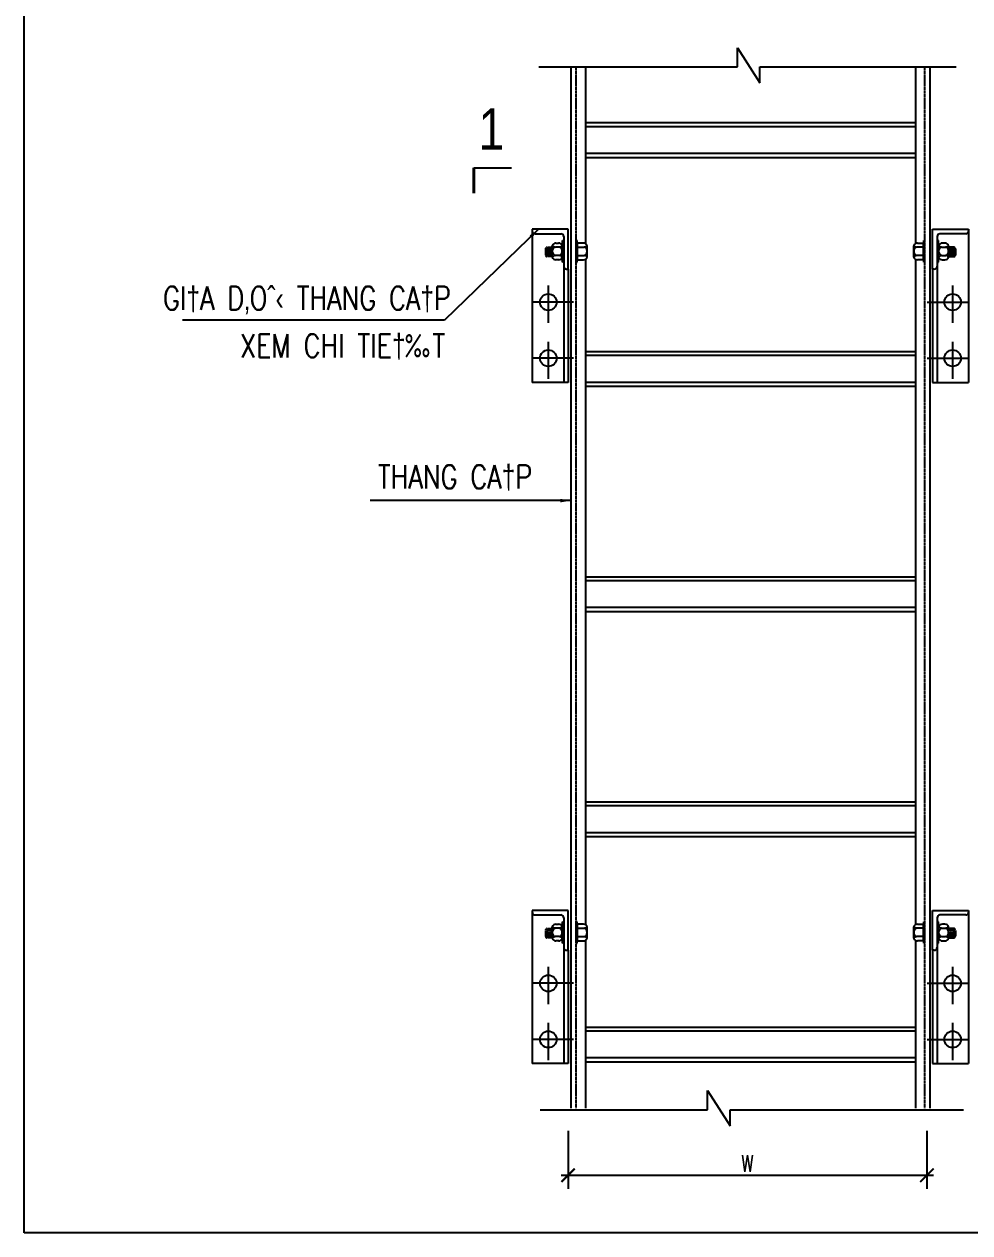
# Model space of a CAD drawing. Extents: x -5343388 to 7033982, y -486386 to 188356.
# Drawn here: x 331571 to 345682, y -22744 to -4699 of the extents above; entities that cross this region are included whole.
import ezdxf
from ezdxf.enums import TextEntityAlignment as Align

# ---------------------------------------------------------------- set-up
doc = ezdxf.new("R2010")
doc.units = 0
doc.header["$MEASUREMENT"] = 0
for name, pattern in [('CENTER2', [1.125, 0.75, -0.125, 0.125, -0.125]), ('DASHED', [0.75, 0.5, -0.25]), ('HIDDEN', [0.375, 0.25, -0.125])]:
    doc.linetypes.add(name, pattern=pattern)
for name, color, linetype in [('0---TEXT', 3, 'Continuous'), ('2', 2, 'Continuous'), ('3', 3, 'CENTER2'), ('DIEN', 2, 'Continuous'), ('Dim', 9, 'Continuous'), ('M', 2, 'Continuous'), ('text', 2, 'Continuous')]:
    doc.layers.add(name, color=color, linetype=linetype)
doc.styles.add('dim', font='romans.shx', dxfattribs={"width": 0.8})
doc.styles.add('RMS', font='romans.shx', dxfattribs={"width": 0.7, "bigfont": 'vns.shx'})
doc.styles.add('ROMANS1', font='ROMANS1.shx')
doc.styles.add('TEXT1', font='', dxfattribs={"width": 0.85, "height": 200})
doc.styles.get('TEXT1').set_extended_font_data('.VnArialH')
doc.dimstyles.new('1-10', dxfattribs={"dimtxt": 500, "dimasz": 200, "dimexe": 200, "dimexo": 0, "dimgap": 150, "dimtad": 1, "dimdec": 0, "dimzin": 12, "dimdsep": 46, "dimtxsty": 'RMS', "dimblk1": 'ARCHTICK', "dimblk2": 'ARCHTICK', "dimsah": 1, "dimcen": 0.09, "dimdle": 100, "dimclrd": 1, "dimclre": 1, "dimclrt": 7, "dimadec": 0, "dimazin": 0, "dimtfac": 1, "dimtdec": 0, "dimtix": 1, "dimtmove": 2, "dimatfit": 3, "dimldrblk": 'ARCHTICK', "dimfxl": 1, "dimtvp": 0.249377, "dimtolj": 1, "dimtzin": 12, "dimarcsym": 0})
doc.dimstyles.new('LEAD', dxfattribs={"dimtxt": 100, "dimasz": 160, "dimexe": 100, "dimexo": 0, "dimgap": 50, "dimtad": 1, "dimdec": 0, "dimzin": 0, "dimdsep": 46, "dimtxsty": 'dim', "dimcen": 0.09, "dimclrd": 1, "dimclre": 1, "dimadec": 0, "dimazin": 0, "dimtfac": 1, "dimtdec": 0, "dimtofl": 0, "dimtmove": 0, "dimatfit": 3, "dimfxl": 1, "dimtolj": 1, "dimtzin": 0, "dimarcsym": 0})

# ---------------------------------------------------------------- blocks, each defined once
blk = doc.blocks.new('_ArchTick')
at = {"color": 0, "linetype": 'ByBlock', "const_width": 0.15}
blk.add_lwpolyline([(-0.5, -0.5), (0.5, 0.5)], dxfattribs=at)
blk = doc.blocks.new('*D156')
at = {"layer": '3', "color": 1, "linetype": 'ByBlock', "lineweight": -2, "transparency": 16777216}
for p, q in [((339686, -21223), (339686, -22085)), ((345042, -21223), (345042, -22085)), ((339586, -21885), (345142, -21885))]:
    blk.add_line(p, q, dxfattribs=at)
at = {"layer": 'DEFPOINTS', "color": 0, "linetype": 'ByBlock', "transparency": 16777216}
for p in [(339686, -21223), (345042, -21223), (345042, -21885)]:
    blk.add_point(p, dxfattribs=at)
at = {"layer": '3', "color": 1, "linetype": 'ByBlock', "lineweight": -2, "transparency": 16777216, "xscale": 200, "yscale": 200, "zscale": 200, "rotation": 180}
blk.add_blockref('_ArchTick', (339686, -21885), dxfattribs=at)
at = {"layer": '3', "color": 1, "linetype": 'ByBlock', "lineweight": -2, "transparency": 16777216, "xscale": 200, "yscale": 200, "zscale": 200}
blk.add_blockref('_ArchTick', (345042, -21885), dxfattribs=at)
at = {"layer": '3', "color": 7, "linetype": 'ByBlock', "transparency": 16777216, "insert": (342364, -21710), "char_height": 250, "attachment_point": 5, "style": 'RMS'}
blk.add_mtext('\\A1;W', dxfattribs=at)

msp = doc.modelspace()

# ---------------------------------------------------------------- linework, layer by layer
for p, q in [((339601.26992, -7930.62206, -78316.56164), (339614.19164, -7930.62206, -78316.56164)), ((339601.26992, -8249.60929, -78316.56164), (339601.26992, -7930.62206, -78316.56164)), ((339614.19164, -8249.60929, -78316.56164), (339614.19164, -7930.62206, -78316.56164)), ((339822.03538, -7930.62206, -78316.56164), (339809.11366, -7930.62206, -78316.56164)), ((339809.11366, -8249.60929, -78316.56164), (339809.11366, -7930.62206, -78316.56164)), ((339822.03538, -8249.60929, -78316.56164), (339822.03538, -7930.62206, -78316.56164)), ((344994.09806, -7930.62206, -78316.56164), (345007.01978, -7930.62206, -78316.56164)), ((344994.09806, -8249.60929, -78316.56164), (344994.09806, -7930.62206, -78316.56164)), ((345007.01978, -8249.60929, -78316.56164), (345007.01978, -7930.62206, -78316.56164)), ((345214.86352, -7930.62206, -78316.56164), (345201.9418, -7930.62206, -78316.56164)), ((345201.9418, -8249.60929, -78316.56164), (345201.9418, -7930.62206, -78316.56164)), ((345214.86352, -8249.60929, -78316.56164), (345214.86352, -7930.62206, -78316.56164)), ((339451.26628, -8176.43146, -78316.56164), (339451.26628, -8005.81306, -78316.56164)), ((339553.37771, -8025.69912, -78316.56164), (339497.34226, -8025.69912, -78316.56164)), ((339506.19937, -7966.38906, -78316.56164), (339544.52019, -7966.38906, -78316.56164)), ((339599.45327, -8176.43146, -78316.56164), (339599.45327, -8005.81306, -78316.56164)), ((339917.10593, -7966.38906, -78316.56164), (339827.42593, -7966.38906, -78316.56164)), ((339827.42593, -8215.85546, -78316.56164), (339827.42593, -7966.38906, -78316.56164)), ((339827.42593, -8025.69912, -78316.56164), (339925.96304, -8025.69912, -78316.56164)), ((339972.03901, -8176.43146, -78316.56164), (339972.03901, -8005.81306, -78316.56164)), ((344844.09442, -8176.43146, -78316.56164), (344844.09442, -8005.81306, -78316.56164)), ((344988.7075, -8025.69912, -78316.56164), (344890.1704, -8025.69912, -78316.56164)), ((344899.02751, -7966.38906, -78316.56164), (344988.7075, -7966.38906, -78316.56164)), ((344988.7075, -8215.85546, -78316.56164), (344988.7075, -7966.38906, -78316.56164)), ((345216.68016, -8176.43146, -78316.56164), (345216.68016, -8005.81306, -78316.56164)), ((345262.75573, -8025.69912, -78316.56164), (345318.79118, -8025.69912, -78316.56164)), ((345309.93407, -7966.38906, -78316.56164), (345271.61325, -7966.38906, -78316.56164)), ((345364.86716, -8176.43146, -78316.56164), (345364.86716, -8005.81306, -78316.56164)), ((339553.3773, -8151.57173, -78316.56164), (339497.34226, -8151.57173, -78316.56164)), ((339548.47218, -8215.85546, -78316.56164), (339506.19937, -8215.85546, -78316.56164)), ((339614.19164, -8249.60929, -78316.56164), (339601.26992, -8249.60929, -78316.56164)), ((339809.11366, -8249.60929, -78316.56164), (339822.03538, -8249.60929, -78316.56164)), ((339827.42593, -8151.57173, -78316.56164), (339925.96304, -8151.57173, -78316.56164)), ((339827.42593, -8215.85546, -78316.56164), (339917.10593, -8215.85546, -78316.56164)), ((344988.7075, -8151.57173, -78316.56164), (344890.1704, -8151.57173, -78316.56164)), ((344988.7075, -8215.85546, -78316.56164), (344899.02751, -8215.85546, -78316.56164)), ((345007.01978, -8249.60929, -78316.56164), (344994.09806, -8249.60929, -78316.56164)), ((345201.9418, -8249.60929, -78316.56164), (345214.86352, -8249.60929, -78316.56164)), ((345262.75614, -8151.57173, -78316.56164), (345318.79118, -8151.57173, -78316.56164)), ((345267.66126, -8215.85546, -78316.56164), (345309.93407, -8215.85546, -78316.56164)), ((339451.26628, -18346.81661, -78316.56164), (339451.26628, -18176.19822, -78316.56164)), ((339553.37771, -18196.08427, -78316.56164), (339497.34226, -18196.08427, -78316.56164)), ((339506.19937, -18136.77422, -78316.56164), (339544.52019, -18136.77422, -78316.56164)), ((339599.45327, -18346.81661, -78316.56164), (339599.45327, -18176.19822, -78316.56164)), ((339601.26992, -18101.00721, -78316.56164), (339614.19164, -18101.00721, -78316.56164)), ((339601.26992, -18419.99444, -78316.56164), (339601.26992, -18101.00721, -78316.56164)), ((339614.19164, -18419.99444, -78316.56164), (339614.19164, -18101.00721, -78316.56164)), ((339822.03538, -18101.00721, -78316.56164), (339809.11366, -18101.00721, -78316.56164)), ((339809.11366, -18419.99444, -78316.56164), (339809.11366, -18101.00721, -78316.56164)), ((339822.03538, -18419.99444, -78316.56164), (339822.03538, -18101.00721, -78316.56164)), ((339917.10593, -18136.77422, -78316.56164), (339827.42593, -18136.77422, -78316.56164)), ((339827.42593, -18386.24061, -78316.56164), (339827.42593, -18136.77422, -78316.56164)), ((339827.42593, -18196.08427, -78316.56164), (339925.96304, -18196.08427, -78316.56164)), ((339972.03901, -18346.81661, -78316.56164), (339972.03901, -18176.19822, -78316.56164)), ((344844.09442, -18346.81661, -78316.56164), (344844.09442, -18176.19822, -78316.56164)), ((344988.7075, -18196.08427, -78316.56164), (344890.1704, -18196.08427, -78316.56164)), ((344899.02751, -18136.77422, -78316.56164), (344988.7075, -18136.77422, -78316.56164)), ((344988.7075, -18386.24061, -78316.56164), (344988.7075, -18136.77422, -78316.56164)), ((344994.09806, -18101.00721, -78316.56164), (345007.01978, -18101.00721, -78316.56164)), ((344994.09806, -18419.99444, -78316.56164), (344994.09806, -18101.00721, -78316.56164)), ((345007.01978, -18419.99444, -78316.56164), (345007.01978, -18101.00721, -78316.56164)), ((345214.86352, -18101.00721, -78316.56164), (345201.9418, -18101.00721, -78316.56164)), ((345201.9418, -18419.99444, -78316.56164), (345201.9418, -18101.00721, -78316.56164)), ((345214.86352, -18419.99444, -78316.56164), (345214.86352, -18101.00721, -78316.56164)), ((345216.68016, -18346.81661, -78316.56164), (345216.68016, -18176.19822, -78316.56164)), ((345262.75573, -18196.08427, -78316.56164), (345318.79118, -18196.08427, -78316.56164)), ((345309.93407, -18136.77422, -78316.56164), (345271.61325, -18136.77422, -78316.56164)), ((345364.86716, -18346.81661, -78316.56164), (345364.86716, -18176.19822, -78316.56164)), ((339553.3773, -18321.95688, -78316.56164), (339497.34226, -18321.95688, -78316.56164)), ((339548.47218, -18386.24061, -78316.56164), (339506.19937, -18386.24061, -78316.56164)), ((339827.42593, -18321.95688, -78316.56164), (339925.96304, -18321.95688, -78316.56164)), ((339827.42593, -18386.24061, -78316.56164), (339917.10593, -18386.24061, -78316.56164)), ((344988.7075, -18321.95688, -78316.56164), (344890.1704, -18321.95688, -78316.56164)), ((344988.7075, -18386.24061, -78316.56164), (344899.02751, -18386.24061, -78316.56164)), ((345262.75614, -18321.95688, -78316.56164), (345318.79118, -18321.95688, -78316.56164)), ((345267.66126, -18386.24061, -78316.56164), (345309.93407, -18386.24061, -78316.56164)), ((339614.19164, -18419.99444, -78316.56164), (339601.26992, -18419.99444, -78316.56164)), ((339809.11366, -18419.99444, -78316.56164), (339822.03538, -18419.99444, -78316.56164)), ((345007.01978, -18419.99444, -78316.56164), (344994.09806, -18419.99444, -78316.56164)), ((345201.9418, -18419.99444, -78316.56164), (345214.86352, -18419.99444, -78316.56164))]:
    msp.add_line(p, q)
at = {"linetype": 'DASHED'}
for p, q in [((339349.95055, -8053.00067, -78316.56164), (339349.95055, -8145.47103, -78316.56164)), ((339373.60495, -8029.34627, -78316.56164), (339373.60495, -8169.12543, -78316.56164)), ((339373.60495, -8029.34627, -78316.56164), (339451.26628, -8029.34627, -78316.56164)), ((339397.94597, -8029.34627, -78316.56164), (339377.67876, -8169.12543, -78316.56164)), ((339416.10591, -8029.34627, -78316.56164), (339395.8387, -8169.12543, -78316.56164)), ((339433.10634, -8029.34627, -78316.56164), (339412.83913, -8169.12543, -78316.56164)), ((339451.26628, -8029.34627, -78316.56164), (339430.99907, -8169.12543, -78316.56164)), ((345364.86716, -8029.34627, -78316.56164), (345385.13437, -8169.12543, -78316.56164)), ((345442.52849, -8029.34627, -78316.56164), (345364.86716, -8029.34627, -78316.56164)), ((345383.02709, -8029.34627, -78316.56164), (345403.29431, -8169.12543, -78316.56164)), ((345400.02752, -8029.34627, -78316.56164), (345420.29474, -8169.12543, -78316.56164)), ((345418.18746, -8029.34627, -78316.56164), (345438.45467, -8169.12543, -78316.56164)), ((345442.52849, -8029.34627, -78316.56164), (345442.52849, -8169.12543, -78316.56164)), ((345466.18289, -8053.00067, -78316.56164), (345466.18289, -8145.47103, -78316.56164)), ((339451.26628, -8169.12543, -78316.56164), (339373.60495, -8169.12543, -78316.56164)), ((345364.86716, -8169.12543, -78316.56164), (345442.52849, -8169.12543, -78316.56164)), ((339349.95055, -18223.38583, -78316.56164), (339349.95055, -18315.85618, -78316.56164)), ((339373.60495, -18199.73143, -78316.56164), (339373.60495, -18339.51058, -78316.56164)), ((339373.60495, -18199.73143, -78316.56164), (339451.26628, -18199.73143, -78316.56164)), ((339397.94597, -18199.73143, -78316.56164), (339377.67876, -18339.51058, -78316.56164)), ((339416.10591, -18199.73143, -78316.56164), (339395.8387, -18339.51058, -78316.56164)), ((339433.10634, -18199.73143, -78316.56164), (339412.83913, -18339.51058, -78316.56164)), ((339451.26628, -18199.73143, -78316.56164), (339430.99907, -18339.51058, -78316.56164)), ((345364.86716, -18199.73143, -78316.56164), (345385.13437, -18339.51058, -78316.56164)), ((345442.52849, -18199.73143, -78316.56164), (345364.86716, -18199.73143, -78316.56164)), ((345383.02709, -18199.73143, -78316.56164), (345403.29431, -18339.51058, -78316.56164)), ((345400.02752, -18199.73143, -78316.56164), (345420.29474, -18339.51058, -78316.56164)), ((345418.18746, -18199.73143, -78316.56164), (345438.45467, -18339.51058, -78316.56164)), ((345442.52849, -18199.73143, -78316.56164), (345442.52849, -18339.51058, -78316.56164)), ((345466.18289, -18223.38583, -78316.56164), (345466.18289, -18315.85618, -78316.56164)), ((339451.26628, -18339.51058, -78316.56164), (339373.60495, -18339.51058, -78316.56164)), ((345364.86716, -18339.51058, -78316.56164), (345442.52849, -18339.51058, -78316.56164))]:
    msp.add_line(p, q, dxfattribs=at)
for centre, start, end in [((339373.60495, -8053.00067, -78316.56164), 90, 180), ((345442.52849, -8053.00067, -78316.56164), 0, 90), ((339373.60495, -8145.47103, -78316.56164), 180, 270), ((345442.52849, -8145.47103, -78316.56164), 270, 0), ((339373.60495, -18223.38583, -78316.56164), 90, 180), ((345442.52849, -18223.38583, -78316.56164), 0, 90), ((339373.60495, -18315.85618, -78316.56164), 180, 270), ((345442.52849, -18315.85618, -78316.56164), 270, 0)]:
    msp.add_arc(centre, 23.6544, start, end, dxfattribs=at)
for centre, radius, start, end in [((339504.22337, -8021.61939, -78316.56164), 55.26566, 87.950982071, 163.380992909), ((339521.01963, -7907.51584, -78316.56164), 120.53163, 234.639850843, 258.671074099), ((339517.28748, -8088.63536, -78316.56164), 66.0212, 107.583974719, 252.416025281), ((339546.49618, -8021.61939, -78316.56164), 55.26566, 16.619007091, 92.049017929), ((339529.69992, -7907.51584, -78316.56164), 120.53163, 281.328925901, 305.360149157), ((339533.43208, -8088.63536, -78316.56164), 66.0212, 287.583974719, 72.416025281), ((339919.08192, -8021.61939, -78316.56164), 55.26566, 16.619007091, 92.049017929), ((339902.28566, -7907.51584, -78316.56164), 120.53163, 281.328925901, 305.360149157), ((339906.01782, -8088.63536, -78316.56164), 66.0212, 287.583974719, 72.416025281), ((344897.05151, -8021.61939, -78316.56164), 55.26566, 87.950982071, 163.380992909), ((344913.84777, -7907.51584, -78316.56164), 120.53163, 234.639850843, 258.671074099), ((344910.11562, -8088.63536, -78316.56164), 66.0212, 107.583974719, 252.416025281), ((345269.63726, -8021.61939, -78316.56164), 55.26566, 87.950982071, 163.380992909), ((345286.43352, -7907.51584, -78316.56164), 120.53163, 234.639850843, 258.671074099), ((345282.70136, -8088.63536, -78316.56164), 66.0212, 107.583974719, 252.416025281), ((345311.91006, -8021.61939, -78316.56164), 55.26566, 16.619007091, 92.049017929), ((345295.1138, -7907.51584, -78316.56164), 120.53163, 281.328925901, 305.360149157), ((345298.84596, -8088.63536, -78316.56164), 66.0212, 287.583974719, 72.416025281), ((339503.24004, -8217.63226, -78316.56164), 66.32328, 95.101755885, 141.595327395), ((339504.22337, -8160.62513, -78316.56164), 55.26566, 196.619007091, 272.049017929), ((339546.49618, -8160.62513, -78316.56164), 55.26566, 267.950982071, 343.380992909), ((339547.47951, -8217.63226, -78316.56164), 66.32328, 38.404672605, 84.898244115), ((339919.08192, -8160.62513, -78316.56164), 55.26566, 267.950982071, 343.380992909), ((339920.06525, -8217.63226, -78316.56164), 66.32328, 38.404672605, 84.898244115), ((344896.06818, -8217.63226, -78316.56164), 66.32328, 95.101755885, 141.595327395), ((344897.05151, -8160.62513, -78316.56164), 55.26566, 196.619007091, 272.049017929), ((345268.65393, -8217.63226, -78316.56164), 66.32328, 95.101755885, 141.595327395), ((345269.63726, -8160.62513, -78316.56164), 55.26566, 196.619007091, 272.049017929), ((345311.91006, -8160.62513, -78316.56164), 55.26566, 267.950982071, 343.380992909), ((345312.89339, -8217.63226, -78316.56164), 66.32328, 38.404672605, 84.898244115), ((339504.22337, -18192.00454, -78316.56164), 55.26566, 87.950982071, 163.380992909), ((339521.01963, -18077.901, -78316.56164), 120.53163, 234.639850843, 258.671074099), ((339517.28748, -18259.02051, -78316.56164), 66.0212, 107.583974719, 252.416025281), ((339546.49618, -18192.00454, -78316.56164), 55.26566, 16.619007091, 92.049017929), ((339529.69992, -18077.901, -78316.56164), 120.53163, 281.328925901, 305.360149157), ((339533.43208, -18259.02051, -78316.56164), 66.0212, 287.583974719, 72.416025281), ((339919.08192, -18192.00454, -78316.56164), 55.26566, 16.619007091, 92.049017929), ((339902.28566, -18077.901, -78316.56164), 120.53163, 281.328925901, 305.360149157), ((339906.01782, -18259.02051, -78316.56164), 66.0212, 287.583974719, 72.416025281), ((344897.05151, -18192.00454, -78316.56164), 55.26566, 87.950982071, 163.380992909), ((344913.84777, -18077.901, -78316.56164), 120.53163, 234.639850843, 258.671074099), ((344910.11562, -18259.02051, -78316.56164), 66.0212, 107.583974719, 252.416025281), ((345269.63726, -18192.00454, -78316.56164), 55.26566, 87.950982071, 163.380992909), ((345286.43352, -18077.901, -78316.56164), 120.53163, 234.639850843, 258.671074099), ((345282.70136, -18259.02051, -78316.56164), 66.0212, 107.583974719, 252.416025281), ((345311.91006, -18192.00454, -78316.56164), 55.26566, 16.619007091, 92.049017929), ((345295.1138, -18077.901, -78316.56164), 120.53163, 281.328925901, 305.360149157), ((345298.84596, -18259.02051, -78316.56164), 66.0212, 287.583974719, 72.416025281), ((339503.24004, -18388.01741, -78316.56164), 66.32328, 95.101755885, 141.595327395), ((339504.22337, -18331.01029, -78316.56164), 55.26566, 196.619007091, 272.049017929), ((339546.49618, -18331.01029, -78316.56164), 55.26566, 267.950982071, 343.380992909), ((339547.47951, -18388.01741, -78316.56164), 66.32328, 38.404672605, 84.898244115), ((339919.08192, -18331.01029, -78316.56164), 55.26566, 267.950982071, 343.380992909), ((339920.06525, -18388.01741, -78316.56164), 66.32328, 38.404672605, 84.898244115), ((344896.06818, -18388.01741, -78316.56164), 66.32328, 95.101755885, 141.595327395), ((344897.05151, -18331.01029, -78316.56164), 55.26566, 196.619007091, 272.049017929), ((345268.65393, -18388.01741, -78316.56164), 66.32328, 95.101755885, 141.595327395), ((345269.63726, -18331.01029, -78316.56164), 55.26566, 196.619007091, 272.049017929), ((345311.91006, -18331.01029, -78316.56164), 55.26566, 267.950982071, 343.380992909), ((345312.89339, -18388.01741, -78316.56164), 66.32328, 38.404672605, 84.898244115)]:
    msp.add_arc(centre, radius, start, end)
at = {"layer": '2', "color": 3}
for p, q in [((331570.69045, -22744.16875, 465.49164), (331570.69045, 10463.95386, 465.49164)), ((392789.69621, -22744.16875, 465.49164), (331570.69045, -22744.16875, 465.49164))]:
    msp.add_line(p, q, dxfattribs=at)
at = {"layer": 'DIEN', "color": 1}
for p, q in [((342213.45412, -5336.52424, -78316.56164), (342213.45412, -5049.52208, -78316.56164)), ((342213.45412, -5049.52208, -78316.56164), (342548.51608, -5575.69276, -78316.56164)), ((339249.34443, -5336.52424, -78316.56164), (342213.45412, -5336.52424, -78316.56164)), ((342548.51608, -5336.52424, -78316.56164), (345477.537, -5336.52424, -78316.56164)), ((342548.51608, -5575.69276, -78316.56164), (342548.51608, -5336.52424, -78316.56164)), ((341768.69433, -20907.07447, -78316.56164), (341768.69433, -20620.0723, -78316.56164)), ((341768.69433, -20620.0723, -78316.56164), (342103.75628, -21146.24299, -78316.56164)), ((339270.99369, -20907.07447, -78316.56164), (341768.69433, -20907.07447, -78316.56164)), ((342103.75628, -20907.07447, -78316.56164), (345585.7833, -20907.07447, -78316.56164)), ((342103.75628, -21146.24299, -78316.56164), (342103.75628, -20907.07447, -78316.56164))]:
    msp.add_line(p, q, dxfattribs=at)
at = {"layer": 'DIEN'}
for p, q in [((339734.38994, -20883.15732, -78316.56164), (339734.38994, -5336.52424, -78316.56164)), ((339949.78694, -7975.66838, -78316.56164), (339949.78694, -5336.52424, -78316.56164)), ((344875.37099, -7970.78389, -78316.56164), (344875.37099, -5336.52424, -78316.56164)), ((345090.76799, -20883.15732, -78316.56164), (345090.76799, -5336.52424, -78316.56164)), ((339948.76788, -6168.94141, -78316.56164), (344867.36556, -6168.94141, -78316.56164)), ((339948.76788, -6224.73589, -78316.56164), (344867.36556, -6224.73589, -78316.56164)), ((339948.76788, -6625.37619, -78316.56164), (344867.36556, -6625.37619, -78316.56164)), ((338279.66193, -6842.14741, -78316.56164), (338841.76193, -6842.14741, -78316.56164)), ((339948.76788, -6686.75011, -78316.56164), (344867.36556, -6686.75011, -78316.56164)), ((339151.70731, -7759.79522, -78316.56164), (339151.70731, -10047.38106, -78316.56164)), ((339151.70731, -7759.79522, -78316.56164), (339151.70731, -7785.59137, -78316.56164)), ((339690.20059, -7759.79522, -78316.56164), (339151.70731, -7759.79522, -78316.56164)), ((339194.21131, -7828.09537, -78316.56164), (339579.47019, -7828.09537, -78316.56164)), ((339621.97419, -7870.59937, -78316.56164), (339621.97419, -10047.38106, -78316.56164)), ((339690.20059, -8355.46947, -78316.56164), (339690.20059, -7759.79522, -78316.56164)), ((345125.93284, -7759.79522, -78316.56164), (345664.42612, -7759.79522, -78316.56164)), ((345125.93284, -8355.46947, -78316.56164), (345125.93284, -7759.79522, -78316.56164)), ((345194.15925, -7870.59937, -78316.56164), (345194.15925, -10047.38106, -78316.56164)), ((345621.92212, -7828.09537, -78316.56164), (345236.66325, -7828.09537, -78316.56164)), ((345664.42612, -7759.79522, -78316.56164), (345664.42612, -10047.38106, -78316.56164)), ((345664.42612, -7759.79522, -78316.56164), (345664.42612, -7785.59137, -78316.56164)), ((339949.78694, -18146.05353, -78316.56164), (339949.78694, -8206.57614, -78316.56164)), ((344875.37099, -18141.16904, -78316.56164), (344875.37099, -8211.46064, -78316.56164)), ((339664.47819, -8355.46947, -78316.56164), (339690.20059, -8355.46947, -78316.56164)), ((339690.20059, -8355.46947, -78316.56164), (339690.20059, -10047.38106, -78316.56164)), ((345151.65525, -8355.46947, -78316.56164), (345125.93284, -8355.46947, -78316.56164)), ((345125.93284, -8355.46947, -78316.56164), (345125.93284, -10047.38106, -78316.56164)), ((339948.76788, -9586.56294, -78316.56164), (344867.36556, -9586.56294, -78316.56164)), ((339948.76788, -9642.35742, -78316.56164), (344867.36556, -9642.35742, -78316.56164)), ((339690.20059, -10047.38106, -78316.56164), (339151.70731, -10047.38106, -78316.56164)), ((339948.76788, -10042.99771, -78316.56164), (344867.36556, -10042.99771, -78316.56164)), ((339948.76788, -10104.37164, -78316.56164), (344867.36556, -10104.37164, -78316.56164)), ((345125.93284, -10047.38106, -78316.56164), (345664.42612, -10047.38106, -78316.56164)), ((339948.76788, -12948.38998, -78316.56164), (344867.36556, -12948.38998, -78316.56164)), ((339948.76788, -13004.18446, -78316.56164), (344867.36556, -13004.18446, -78316.56164)), ((339948.76788, -13404.82476, -78316.56164), (344867.36556, -13404.82476, -78316.56164)), ((339948.76788, -13466.19869, -78316.56164), (344867.36556, -13466.19869, -78316.56164)), ((339948.76788, -16310.21703, -78316.56164), (344867.36556, -16310.21703, -78316.56164)), ((339948.76788, -16366.01151, -78316.56164), (344867.36556, -16366.01151, -78316.56164)), ((339948.76788, -16766.65181, -78316.56164), (344867.36556, -16766.65181, -78316.56164)), ((339948.76788, -16828.02573, -78316.56164), (344867.36556, -16828.02573, -78316.56164)), ((339151.70731, -17930.18038, -78316.56164), (339151.70731, -20217.76622, -78316.56164)), ((339151.70731, -17930.18038, -78316.56164), (339151.70731, -17955.97652, -78316.56164)), ((339690.20059, -17930.18038, -78316.56164), (339151.70731, -17930.18038, -78316.56164)), ((339194.21131, -17998.48052, -78316.56164), (339579.47019, -17998.48052, -78316.56164)), ((339621.97419, -18040.98452, -78316.56164), (339621.97419, -20217.76622, -78316.56164)), ((339690.20059, -18525.85463, -78316.56164), (339690.20059, -17930.18038, -78316.56164)), ((345125.93284, -17930.18038, -78316.56164), (345664.42612, -17930.18038, -78316.56164)), ((345125.93284, -18525.85463, -78316.56164), (345125.93284, -17930.18038, -78316.56164)), ((345194.15925, -18040.98452, -78316.56164), (345194.15925, -20217.76622, -78316.56164)), ((345621.92212, -17998.48052, -78316.56164), (345236.66325, -17998.48052, -78316.56164)), ((345664.42612, -17930.18038, -78316.56164), (345664.42612, -20217.76622, -78316.56164)), ((345664.42612, -17930.18038, -78316.56164), (345664.42612, -17955.97652, -78316.56164)), ((339949.78694, -20883.15732, -78316.56164), (339949.78694, -18376.9613, -78316.56164)), ((344875.37099, -20883.15732, -78316.56164), (344875.37099, -18381.84579, -78316.56164)), ((339664.47819, -18525.85463, -78316.56164), (339690.20059, -18525.85463, -78316.56164)), ((339690.20059, -18525.85463, -78316.56164), (339690.20059, -20217.76622, -78316.56164)), ((345151.65525, -18525.85463, -78316.56164), (345125.93284, -18525.85463, -78316.56164)), ((345125.93284, -18525.85463, -78316.56164), (345125.93284, -20217.76622, -78316.56164)), ((339948.76788, -19672.04408, -78316.56164), (344867.36556, -19672.04408, -78316.56164)), ((339948.76788, -19727.83856, -78316.56164), (344867.36556, -19727.83856, -78316.56164)), ((339948.76788, -20128.47885, -78316.56164), (344867.36556, -20128.47885, -78316.56164)), ((339948.76788, -20189.85278, -78316.56164), (344867.36556, -20189.85278, -78316.56164)), ((339690.20059, -20217.76622, -78316.56164), (339151.70731, -20217.76622, -78316.56164)), ((345125.93284, -20217.76622, -78316.56164), (345664.42612, -20217.76622, -78316.56164))]:
    msp.add_line(p, q, dxfattribs=at)
at = {"layer": 'DIEN', "color": 7, "linetype": 'HIDDEN'}
for p, q in [((339806.99174, -20883.15732, -78316.56164), (339806.99174, -5336.52424, -78316.56164)), ((345012.35796, -20883.15732, -78316.56164), (345012.35796, -5336.52424, -78316.56164))]:
    msp.add_line(p, q, dxfattribs=at)
at = {"layer": 'DIEN', "elevation": -78316.56164}
msp.add_lwpolyline([(338279.66193, -7528.4146, 0, 154, 0), (338279.66193, -7220.4146, 0, 0, 0), (338279.66193, -6842.14741, 0, 0, 0)], format="xyseb", dxfattribs=at)
at = {"layer": 'DIEN', "const_width": 46.2, "elevation": -78316.56164}
msp.add_lwpolyline([(338281.155, -7225.23037), (338281.155, -6842.31319)], dxfattribs=at)
at = {"layer": 'DIEN'}
for centre, start, end in [((339194.21131, -7785.59137, -78316.56164), 180, 270), ((339579.47019, -7870.59937, -78316.56164), 0, 90), ((345236.66325, -7870.59937, -78316.56164), 90, 180), ((345621.92212, -7785.59137, -78316.56164), 270, 0), ((339664.47819, -8312.96547, -78316.56164), 180, 270), ((345151.65525, -8312.96547, -78316.56164), 270, 0), ((339194.21131, -17955.97652, -78316.56164), 180, 270), ((339579.47019, -18040.98452, -78316.56164), 0, 90), ((345236.66325, -18040.98452, -78316.56164), 90, 180), ((345621.92212, -17955.97652, -78316.56164), 270, 0), ((339664.47819, -18483.35063, -78316.56164), 180, 270), ((345151.65525, -18483.35063, -78316.56164), 270, 0)]:
    msp.add_arc(centre, 42.504, start, end, dxfattribs=at)
at = {"layer": 'Dim'}
for p, q in [((339390.90556, -8601.79525, -78316.56164), (339390.90556, -9157.80279, -78316.56164)), ((345425.22787, -8601.79525, -78316.56164), (345425.22787, -9157.80279, -78316.56164)), ((339768.67072, -8848.19525, -78316.56164), (339152.67072, -8848.19525, -78316.56164)), ((345047.46271, -8848.19525, -78316.56164), (345663.46271, -8848.19525, -78316.56164)), ((339390.90556, -9439.60436, -78316.56164), (339390.90556, -9995.6119, -78316.56164)), ((345425.22787, -9439.60436, -78316.56164), (345425.22787, -9995.6119, -78316.56164)), ((339768.67072, -9686.00436, -78316.56164), (339152.67072, -9686.00436, -78316.56164)), ((345047.46271, -9686.00436, -78316.56164), (345663.46271, -9686.00436, -78316.56164)), ((339390.90556, -18772.1804, -78316.56164), (339390.90556, -19328.18795, -78316.56164)), ((345425.22787, -18772.1804, -78316.56164), (345425.22787, -19328.18795, -78316.56164)), ((339768.67072, -19018.5804, -78316.56164), (339152.67072, -19018.5804, -78316.56164)), ((345047.46271, -19018.5804, -78316.56164), (345663.46271, -19018.5804, -78316.56164)), ((339390.90556, -19609.98951, -78316.56164), (339390.90556, -20165.99706, -78316.56164)), ((345425.22787, -19609.98951, -78316.56164), (345425.22787, -20165.99706, -78316.56164)), ((339768.67072, -19856.38951, -78316.56164), (339152.67072, -19856.38951, -78316.56164)), ((345047.46271, -19856.38951, -78316.56164), (345663.46271, -19856.38951, -78316.56164))]:
    msp.add_line(p, q, dxfattribs=at)
at = {"layer": 'M'}
for centre in [(339390.90556, -8848.19525, -78316.56164), (345425.22787, -8848.19525, -78316.56164), (339390.90556, -9686.00436, -78316.56164), (345425.22787, -9686.00436, -78316.56164), (339390.90556, -19018.5804, -78316.56164), (345425.22787, -19018.5804, -78316.56164), (339390.90556, -19856.38951, -78316.56164), (345425.22787, -19856.38951, -78316.56164)]:
    msp.add_circle(centre, 123.2, dxfattribs=at)

# ---------------------------------------------------------------- texts
at = {"color": 6, "style": 'TEXT1', "width": 0.8}
msp.add_text('1', height=616, dxfattribs=at).set_placement((338543.37089, -6572.23425, -78316.56164), align=Align.CENTER)
at = {"layer": 'text', "color": 3, "style": 'ROMANS1', "width": 0.8}
for s, p in [('GI†A D‚Oˆ‹ THANG CA†P', (335791.24426, -8965.08981, -89053.79835)), ('XEM CHI TIE†‰T', (336323.29594, -9674.43339, -78316.56164)), ('THANG CA†P', (338000.58229, -11631.31962, -78316.56164))]:
    msp.add_text(s, height=350, dxfattribs=at).set_placement(p, align=Align.CENTER)

# ---------------------------------------------------------------- dimensions: what is measured, and where the dimension line sits
at = {"layer": '3', "color": 4, "linetype": 'ByBlock'}
dim = msp.add_linear_dim(base=(345042.3945, -21885.08218, -78316.56164), p1=(339686.01645, -21222.76963, -78316.56164), p2=(345042.3945, -21222.76963, -78316.56164), text='W', dimstyle='1-10', override={"dimtxt": 250, "dimgap": 50}, dxfattribs=at)
dim.commit()
dim.dimension.update_dxf_attribs({"geometry": '*D156', "text_midpoint": (342364.20548, -21710.08218, -78316.56164)})

# ---------------------------------------------------------------- leaders
at = {"layer": '0---TEXT', "color": 8}
for points in [[(339246.18743, -7759.79522, -78316.56164), (337840.54612, -9118.80423, -78316.56164), (333932.48189, -9118.80423, -78316.56164)], [(339731.11607, -11811.83129, -78316.56164), (336735.96308, -11811.83129, -78316.56164)]]:
    msp.add_leader(points, dimstyle='LEAD', override={"dimclrd": 8}, dxfattribs=at)

doc.saveas('drawing.dxf')
